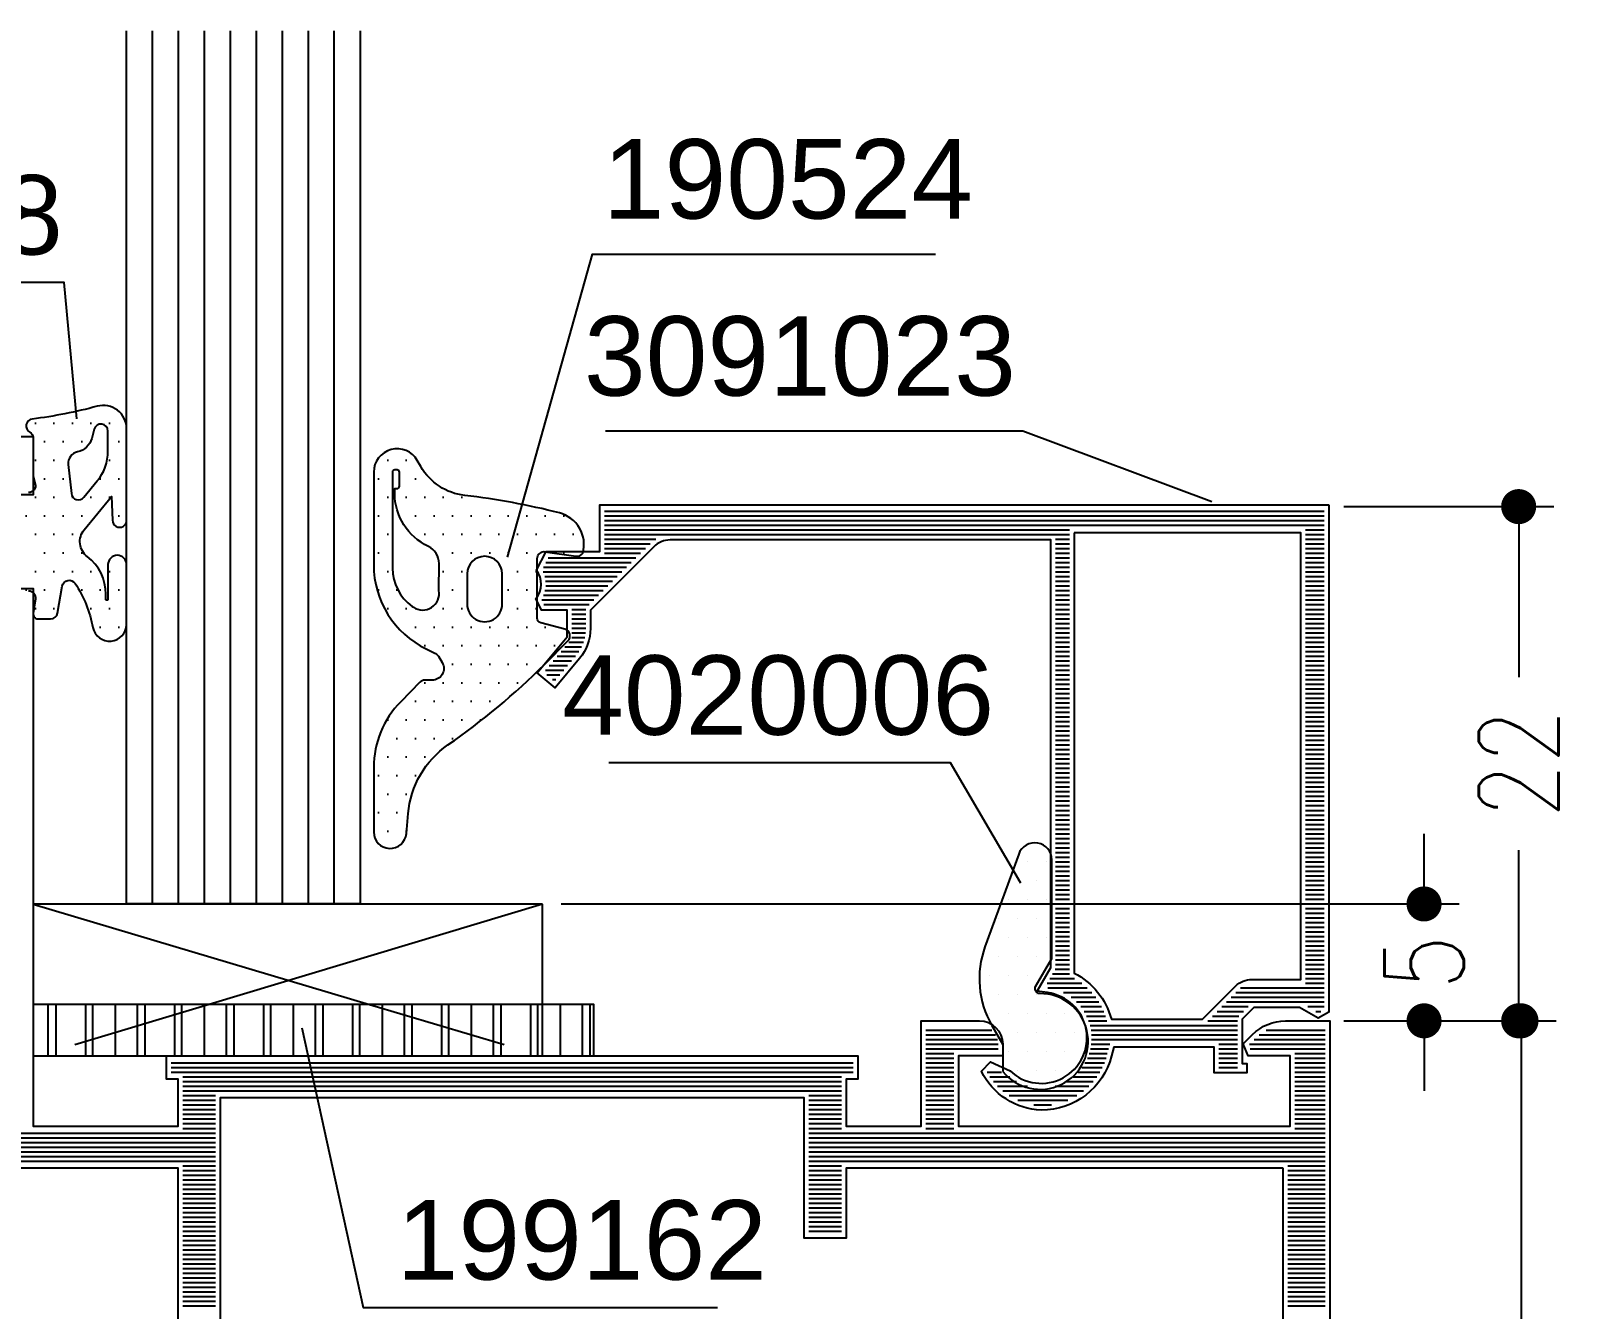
# Model space of a CAD drawing. Extents: x 16 to 197, y 31 to 244.
# Drawn here: x 45.35 to 78.35, y 95.74 to 123.09 of the extents above; entities that cross this region are included whole.
import ezdxf
from ezdxf.enums import TextEntityAlignment as Align

# ---------------------------------------------------------------- set-up
doc = ezdxf.new("R2010")
doc.units = 0
doc.header["$LTSCALE"] = 6
doc.linetypes.add('VERDECKT', pattern=[0.75, 0.5, -0.25])
doc.layers.get('0').update_dxf_attribs({"color": 4, "linetype": 'CONTINUOUS'})
doc.layers.get('DEFPOINTS').update_dxf_attribs({"linetype": 'CONTINUOUS'})
for name, color, linetype in [('CONST18', 3, 'CONTINUOUS'), ('CONST25', 3, 'CONTINUOUS'), ('DICHT_PAR', 3, 'CONTINUOUS'), ('DICHT_SCH', 3, 'CONTINUOUS'), ('HIDE_25', 3, 'VERDECKT'), ('KH_NOR', 7, 'CONTINUOUS'), ('KH_SCH', 3, 'CONTINUOUS'), ('KN_NOR', 7, 'CONTINUOUS'), ('KN_SCH', 3, 'CONTINUOUS'), ('LLMASSE', 7, 'CONTINUOUS'), ('PNR', 7, 'CONTINUOUS')]:
    doc.layers.add(name, color=color, linetype=linetype)
doc.styles.get("Standard").update_dxf_attribs({"font": 'simplex.shx', "width": 0.8})
doc.styles.add('SWISSL', font='swissl.ttf')
doc.dimstyles.new('DOK-1ZU1-PUNKT', dxfattribs={"dimscale": 0, "dimtxt": 3, "dimasz": 1.5, "dimexe": 1.5, "dimexo": 0.6, "dimgap": 1.5, "dimtad": 0, "dimdsep": 46, "dimtxsty": 'Standard', "dimblk": 'PUNKT', "dimblk1": 'PUNKT', "dimblk2": 'PUNKT', "dimcen": 0, "dimclrd": 2, "dimclre": 2, "dimclrt": 7, "dimadec": 0, "dimazin": 0, "dimtfac": 0.7, "dimtofl": 0, "dimtmove": 2, "dimatfit": 3, "dimldrblk": 'PUNKT', "dimfxl": 1, "dimtolj": 1, "dimarcsym": 0})
doc.dimstyles.new('DOK-1ZU1-STRICH1', dxfattribs={"dimscale": 0, "dimtxt": 3, "dimasz": 1.5, "dimexe": 1.5, "dimexo": 0.6, "dimgap": 1.5, "dimtad": 0, "dimdsep": 46, "dimtxsty": 'Standard', "dimblk": 'PUNKT', "dimblk1": 'PUNKT', "dimblk2": 'PUNKT', "dimcen": 0, "dimclrd": 2, "dimclre": 2, "dimclrt": 7, "dimadec": 0, "dimazin": 0, "dimtfac": 0.7, "dimtdec": 4, "dimtofl": 0, "dimtmove": 0, "dimatfit": 3, "dimldrblk": 'PUNKT', "dimfxl": 1, "dimtolj": 1, "dimtzin": 0, "dimarcsym": 0})
pattern_1 = [(0, (0, 0), (0.1984375, 0.396875), [0, -0.396875])]

# ---------------------------------------------------------------- blocks, each defined once
blk = doc.blocks.new('PUNKT')
at = {"color": 0, "linetype": 'CONTINUOUS'}
blk.add_line((-0.5, 0), (-1, 0), dxfattribs=at)
at = {"color": 0, "linetype": 'CONTINUOUS', "const_width": 0.5}
blk.add_lwpolyline([(-0.25, 0, 1), (0.25, 0, 1)], format="xyb", close=True, dxfattribs=at)
blk = doc.blocks.new('*D26')
at = {"layer": 'DEFPOINTS', "color": 0}
for p in [(56.39640876125124, 104.408324969646), (73.14638083306882, 101.9083255227888), (75.16155344419033, 101.9083255227888)]:
    blk.add_point(p, dxfattribs=at)
at = {"layer": 'LLMASSE', "color": 3, "lineweight": -2}
for p, q in [((75.16155344419033, 105.158324969646), (75.16155344419033, 105.908324969646)), ((56.69640876125123, 104.408324969646), (75.91155344419033, 104.408324969646)), ((73.44638083306882, 101.9083255227888), (75.91155344419033, 101.9083255227888)), ((75.16155344419033, 101.1583255227888), (75.16155344419033, 100.4083255227888))]:
    blk.add_line(p, q, dxfattribs=at)
at = {"layer": 'LLMASSE', "color": 3, "lineweight": -2, "xscale": 0.75, "yscale": 0.75, "zscale": 0.75}
for p, rotation in [((75.16155344419033, 104.408324969646), 270), ((75.16155344419033, 101.9083255227888), 90)]:
    blk.add_blockref('PUNKT', p, dxfattribs=dict(at, rotation=rotation))
at = {"layer": 'LLMASSE', "color": 3, "insert": (75.1615534441903, 103.1583252462174), "char_height": 1.7, "attachment_point": 5, "rotation": 90}
blk.add_mtext('\\A1;5', dxfattribs=at)
blk = doc.blocks.new('*D27')
at = {"layer": 'DEFPOINTS', "color": 0}
for p in [(73.14638083306882, 101.9083255227888), (73.1463528331099, 46.90832552277851), (77.23677609046857, 46.90832552277851)]:
    blk.add_point(p, dxfattribs=at)
at = {"layer": 'LLMASSE', "color": 3, "lineweight": -2}
for p, q in [((73.44638083306882, 101.9083255227888), (77.98677609046858, 101.9083255227888)), ((77.23677609046858, 101.1583255227888), (77.23677609046857, 76.64784933230744)), ((77.23677609046857, 47.65832552277851), (77.23677609046857, 72.16880171325984)), ((73.4463528331099, 46.90832552277851), (77.98677609046857, 46.90832552277851))]:
    blk.add_line(p, q, dxfattribs=at)
at = {"layer": 'LLMASSE', "color": 3, "lineweight": -2, "xscale": 0.75, "yscale": 0.75, "zscale": 0.75}
for p, rotation in [((77.23677609046858, 101.9083255227888), 90), ((77.23677609046857, 46.90832552277851), 270)]:
    blk.add_blockref('PUNKT', p, dxfattribs=dict(at, rotation=rotation))
at = {"layer": 'LLMASSE', "color": 3, "insert": (77.23677609046855, 74.40832552278366), "char_height": 1.7, "attachment_point": 5, "rotation": 90}
blk.add_mtext('\\A1;110', dxfattribs=at)
blk = doc.blocks.new('*X45')
at = {"color": 0}
for p, q in [((2.4375, 9.75), (2.4375, 9.75)), ((3.25, 9.75), (3.25, 9.75)), ((2.03125, 8.9375), (2.03125, 8.9375)), ((2.84375, 8.9375), (2.84375, 8.9375)), ((1.625, 8.125), (1.625, 8.125)), ((2.4375, 8.125), (2.4375, 8.125)), ((3.25, 8.125), (3.25, 8.125)), ((1.21875, 7.3125), (1.21875, 7.3125)), ((2.03125, 7.3125), (2.03125, 7.3125)), ((2.84375, 7.3125), (2.84375, 7.3125)), ((0.8125, 6.5), (0.8125, 6.5)), ((1.625, 6.5), (1.625, 6.5)), ((2.4375, 6.5), (2.4375, 6.5)), ((3.25, 6.5), (3.25, 6.5)), ((1.21875, 5.6875), (1.21875, 5.6875)), ((2.03125, 5.6875), (2.03125, 5.6875)), ((2.84375, 5.6875), (2.84375, 5.6875)), ((0.8125, 4.875), (0.8125, 4.875)), ((1.625, 4.875), (1.625, 4.875)), ((2.4375, 4.875), (2.4375, 4.875)), ((1.21875, 4.0625), (1.21875, 4.0625)), ((2.03125, 4.0625), (2.03125, 4.0625)), ((2.84375, 4.0625), (2.84375, 4.0625)), ((0.8125, 3.25), (0.8125, 3.25)), ((1.625, 3.25), (1.625, 3.25)), ((2.4375, 3.25), (2.4375, 3.25)), ((3.25, 3.25), (3.25, 3.25)), ((4.0625, 3.25), (4.0625, 3.25)), ((1.21875, 2.4375), (1.21875, 2.4375)), ((2.03125, 2.4375), (2.03125, 2.4375)), ((2.84375, 2.4375), (2.84375, 2.4375)), ((3.65625, 2.4375), (3.65625, 2.4375)), ((4.46875, 2.4375), (4.46875, 2.4375)), ((1.625, 1.625), (1.625, 1.625)), ((2.4375, 1.625), (2.4375, 1.625)), ((3.25, 1.625), (3.25, 1.625)), ((4.0625, 1.625), (4.0625, 1.625)), ((4.875, 1.625), (4.875, 1.625)), ((2.03125, 0.8125), (2.03125, 0.8125)), ((2.84375, 0.8125), (2.84375, 0.8125)), ((3.65625, 0.8125), (3.65625, 0.8125)), ((4.46875, 0.8125), (4.46875, 0.8125))]:
    blk.add_line(p, q, dxfattribs=at)
blk = doc.blocks.new('B-LL197112')
at = {"layer": 'DICHT_PAR'}
blk.add_lwpolyline([(1.4, 0.768, 1.597325), (2.982, 4.1, -0.580267), (2.807, 4.4), (3.5, 5.6), (3.5, 9.818999999999999, 0.8391), (2.081, 10.069), (0.638, 6.103, 0.221695), (0.9329999999999999, 2.735), (1.4, 1.925), (1.4, 0.768)], format="xyb", dxfattribs=at)
at = {"layer": 'DICHT_SCH'}
blk.add_blockref('*X45', (0, 0), dxfattribs=at)
blk = doc.blocks.new('STREIFEN')
at = {"layer": 'DICHT_SCH'}
h = blk.add_hatch(dxfattribs=at)
h.set_pattern_fill('LINE', color=256, scale=0.4, angle=90, style=0)
h.set_pattern_definition([(90, (-94.31533518184392, -226.5009291368289), (-1.27, 7.776250346772095e-17), [])])
h.paths.add_polyline_path([(0, 2.199999999999989), (0, 0), (24, 0), (24, 2.199999999999989)])
at = {"layer": 'DICHT_PAR'}
blk.add_lwpolyline([(0, 2.199999999999989), (0, 0), (24, 0), (24, 2.199999999999989)], close=True, dxfattribs=at)
blk = doc.blocks.new('LL199162')
blk.add_blockref('STREIFEN', (0, 0))
blk = doc.blocks.new('*X54')
at = {"color": 0}
for p, q in [((-109.6, 67.27954193091112), (-109.6, 69.79999979631262)), ((-109.4, 66.97279220613606), (-109.4, 69.79999969449459)), ((-109.2, 66.75857864376268), (-109.2, 69.79999959267656)), ((-109, 66.55857864376269), (-109, 69.79999949085853)), ((-108.8, 66.59221437134654), (-108.8, 69.7999993890405)), ((-108.6, 68.49999999993129), (-108.6, 69.79999928722246)), ((-108.4, 68.49999999994564), (-108.4, 69.79999918540443)), ((-108.2, 68.49999999996001), (-108.2, 69.7999990835864)), ((-108, 68.49999999997436), (-108, 69.79999898176837)), ((-107.8, 68.49999999998872), (-107.8, 69.79999887995034)), ((-107.6, 68.50000000000307), (-107.6, 69.79999877813229)), ((-107.4, 68.50000000001744), (-107.4, 69.79999867631426)), ((-107.2, 68.50000000003179), (-107.2, 69.79999857449623)), ((-107, 68.50000000004614), (-107, 69.7999984726782)), ((-106.8, 68.50000000006051), (-106.8, 69.79999837086017)), ((-106.6, 68.50000000007486), (-106.6, 69.79999826904213)), ((-106.4, 68.50000000008922), (-106.4, 69.7999981672241)), ((-106.2, 68.50000000010358), (-106.2, 69.79999806540607)), ((-106, 68.50000000011794), (-106, 69.79999796358804)), ((-105.8, 68.50000000013229), (-105.8, 69.79999786177001)), ((-105.6, 68.50000000014664), (-105.6, 69.79999775995198)), ((-105.4, 68.50000000016101), (-105.4, 69.79999765813395)), ((-105.2, 47.69995672727232), (-105.2, 69.79999755631592)), ((-105, 47.69995672727232), (-105, 69.79999745449787)), ((-104.8, 47.69995672727232), (-104.8, 69.79999735267984)), ((-104.6, 47.69995672727232), (-104.6, 69.79999725086181)), ((-104.4, 47.69995672727232), (-104.4, 69.79999714904378)), ((-104.2, 47.69995672727232), (-104.2, 69.79999704722574)), ((-104, 47.69995672727232), (-104, 69.79999694540771)), ((-103.8, 68.19999999999999), (-103.8, 69.79999684358968)), ((-103.6, 68.19999999999999), (-103.6, 69.79999674177165)), ((-103.4, 68.19999999999999), (-103.4, 69.79999663995362)), ((-103.2, 68.19999999999999), (-103.2, 69.79999653813559)), ((-103, 68.19999999999999), (-103, 69.79999643631756)), ((-102.8, 68.19999999999999), (-102.8, 69.79999633449953)), ((-102.6, 68.19999999999999), (-102.6, 69.7999962326815)), ((-102.4, 68.19999999999999), (-102.4, 69.79999613086346)), ((-102.2, 68.19999999999999), (-102.2, 69.79999602904542)), ((-102, 68.19999999999999), (-102, 69.79999592722739)), ((-101.8, 68.19999999999999), (-101.8, 69.79999582540935)), ((-101.6, 68.19999999999999), (-101.6, 69.79999572359132)), ((-101.4, 68.19999999999999), (-101.4, 69.79999562177329)), ((-101.2, 68.19999999999999), (-101.2, 69.79999551995526)), ((-101, 68.19999999999999), (-101, 69.79999541813723)), ((-100.8, 68.19999999999999), (-100.8, 69.7999953163192)), ((-100.6, 68.19999999999999), (-100.6, 69.79999521450117)), ((-100.4, 68.19999999999999), (-100.4, 69.79999511268313)), ((-100.2, 68.19999999999999), (-100.2, 69.7999950108651)), ((-100, 68.19999999999999), (-100, 69.79999490904707)), ((-99.80000000000001, 68.19999999999999), (-99.80000000000001, 69.79999480722904)), ((-99.60000000000001, 68.19999999999999), (-99.60000000000001, 69.79999470541101)), ((-99.4, 68.19999999999999), (-99.4, 69.79999460359296)), ((-99.2, 68.19999999999999), (-99.2, 69.79999450177493)), ((-99, 68.19999999999999), (-99, 69.7999943999569)), ((-98.80000000000001, 68.19999999999999), (-98.80000000000001, 69.79999429813887)), ((-98.60000000000001, 68.19999999999999), (-98.60000000000001, 69.79999419632084)), ((-98.4, 68.19999999999999), (-98.4, 69.79999409450281)), ((-98.2, 68.19999999999999), (-98.2, 69.79999399268478)), ((-98, 68.19999999999999), (-98, 69.79999389086674)), ((-97.80000000000001, 68.19999999999999), (-97.80000000000001, 69.79999378904871)), ((-109.6, 52.69999999998564), (-109.6, 55.52915026221236)), ((-109.4, 52.69999999999385), (-109.4, 55.69282032302713)), ((-109.2, 52.70000000000205), (-109.2, 55.77459666924111)), ((-109, 52.70000000001026), (-109, 55.79999999999963)), ((-108.8, 52.70000000001846), (-108.8, 55.8000000000082)), ((-108.6, 52.70000000002666), (-108.6, 53.89999999993709)), ((-108.4, 52.70000000003487), (-108.4, 53.89999999993983)), ((-108.2, 52.70000000004307), (-108.2, 53.89999999994257)), ((-108, 52.70000000005128), (-108, 53.89999999994529)), ((-107.8, 52.70000000005948), (-107.8, 53.89999999994803)), ((-107.6, 52.70000000006768), (-107.6, 53.89999999995077)), ((-107.4, 52.70000000007589), (-107.4, 53.89999999995349)), ((-107.2, 52.70000000008409), (-107.2, 53.89999999995623)), ((-107, 52.7000000000923), (-107, 53.89999999995896)), ((-106.8, 52.70000000010049), (-106.8, 53.89999999996169)), ((-106.6, 52.7000000001087), (-106.6, 53.89999999996443)), ((-106.4, 52.70000000011691), (-106.4, 53.89999999996716)), ((-106.2, 52.70000000012511), (-106.2, 53.8999999999699)), ((-106, 52.70000000013331), (-106, 53.89999999997263)), ((-105.8, 52.70000000014151), (-105.8, 53.89999999997536)), ((-105.6, 52.70000000014972), (-105.6, 53.8999999999781)), ((-105.4, 52.70000000015792), (-105.4, 53.89999999998083)), ((-108.2, 20.40000000000005), (-108.2, 49.60000000000001)), ((-108, 20.40000000000004), (-108, 49.60000000000001)), ((-107.8, 20.40000000000004), (-107.8, 49.6)), ((-107.6, 20.8999993636328), (-107.6, 49.10000000000254)), ((-107.4, 20.90000063637539), (-107.4, 49.09999999999742)), ((-107.2, 20.90000190911798), (-107.2, 49.09999999999228)), ((-107, 20.90000318186057), (-107, 49.09999999998716)), ((-106.8, 47.69995672727232), (-106.8, 49.09999999998203)), ((-106.6, 47.69995672727232), (-106.6, 49.0999999999769)), ((-106.4, 47.69995672727232), (-106.4, 49.09999999997178)), ((-106.2, 47.69995672727232), (-106.2, 49.09999999996665)), ((-106, 47.69995672727232), (-106, 49.09999999996153)), ((-105.8, 47.69995672727232), (-105.8, 49.0999999999564)), ((-105.6, 47.69995672727232), (-105.6, 49.09999999995127)), ((-105.4, 47.69995672727232), (-105.4, 49.09999999994614)), ((-103.8, 47.69995672727232), (-103.8, 49.10001272727235)), ((-103.6, 47.69995672727232), (-103.6, 49.10001272727236)), ((-103.4, 47.69995672727232), (-103.4, 49.10001272727238)), ((-103.2, 47.69995672727232), (-103.2, 49.10001272727239)), ((-103, 47.69995672727232), (-103, 49.10001272727241)), ((-102.8, 47.69995672727232), (-102.8, 49.10001272727242)), ((-102.6, 47.69995672727232), (-102.6, 49.10001272727244)), ((-102.4, 47.69995672727232), (-102.4, 49.10001272727246)), ((-102.2, 47.69995672727232), (-102.2, 49.10001272727247)), ((-102, 47.69995672727232), (-102, 49.10001272727249)), ((-101.8, 47.69995672727232), (-101.8, 49.1000127272725)), ((-101.6, 47.69995672727232), (-101.6, 49.10001272727251)), ((-101.4, 47.69995672727232), (-101.4, 49.10001272727253)), ((-101.2, 47.69995672727232), (-101.2, 49.10001272727255)), ((-101, 47.69995672727232), (-101, 49.10001272727256)), ((-106.8, 20.90000445460316), (-106.8, 22.30000000000003)), ((-106.6, 20.90000572734574), (-106.6, 22.30000000000003)), ((-106.4, 20.90000700008833), (-106.4, 22.30000000000003)), ((-106.2, 20.90000827283092), (-106.2, 22.30000000000003)), ((-106, 20.90000954557351), (-106, 22.30000000000003)), ((-105.8, 20.9000108183161), (-105.8, 22.30000000000003)), ((-105.6, 20.90001209105869), (-105.6, 22.30000000000003)), ((-105.4, 20.90001336380128), (-105.4, 22.30000000000003)), ((-105.2, 12.90001272727268), (-105.2, 22.30000000000003)), ((-105, 12.90001272727268), (-105, 22.30000000000002)), ((-104.8, 12.90001272727268), (-104.8, 22.30000000000002)), ((-104.6, 12.90628733390968), (-104.6, 22.30000000000002)), ((-104.4, 12.95839287844282), (-104.4, 22.30000000000002)), ((-104.2, 13.07551292724101), (-104.2, 22.30000000000002)), ((-104, 13.31271439237811), (-104, 22.30000000000002)), ((-103.8, 20.90000000000005), (-103.8, 22.30000000000002)), ((-103.6, 20.90000000000005), (-103.6, 22.30000000000002)), ((-103.4, 20.90000000000005), (-103.4, 22.30000000000002)), ((-103.2, 20.90000000000005), (-103.2, 22.30000000000002)), ((-103, 20.90000000000005), (-103, 22.30000000000001)), ((-102.8, 20.90000000000005), (-102.8, 22.30000000000001)), ((-102.6, 20.90000000000005), (-102.6, 22.30000000000001)), ((-102.4, 20.90000000000005), (-102.4, 22.30000000000001)), ((-102.2, 20.90000000000005), (-102.2, 22.30000000000001)), ((-102, 20.90000000000005), (-102, 22.30000000000001)), ((-101.8, 20.90000000000005), (-101.8, 22.30000000000001)), ((-101.6, 20.90000000000005), (-101.6, 22.30000000000001)), ((-101.4, 20.90000000000005), (-101.4, 22.30000000000001)), ((-101.2, 20.90000000000005), (-101.2, 22.30000000000001)), ((-101, 20.90000000000005), (-101, 22.30000000000001)), ((-100.8, 20.90000000000005), (-100.8, 22.30000000000001)), ((-100.6, 20.90000000000005), (-100.6, 22.30000000000001)), ((-100.4, 20.90000000000005), (-100.4, 22.30000000000001)), ((-100.2, 20.90000000000005), (-100.2, 22.30000000000001)), ((-100, 20.90000000000005), (-100, 22.3)), ((-99.80000000000001, 20.90000000000005), (-99.80000000000001, 22.3)), ((-99.60000000000001, 20.90000000000005), (-99.60000000000001, 22.3)), ((-99.4, 20.90000000000005), (-99.4, 22.3)), ((-99.2, 20.90000000000005), (-99.2, 22.3)), ((-99, 20.90000000000005), (-99, 22.3)), ((-98.80000000000001, 20.90000000000005), (-98.80000000000001, 22.3)), ((-98.60000000000001, 20.90000000000005), (-98.60000000000001, 22.3)), ((-98.4, 20.90000000000005), (-98.4, 22.3)), ((-98.2, 20.90000000000005), (-98.2, 22.3)), ((-98, 20.90000000000005), (-98, 22.3)), ((-97.80000000000001, 20.90000000000005), (-97.80000000000001, 22.3))]:
    blk.add_line(p, q, dxfattribs=at)
blk = doc.blocks.new('B-LL132351')
at = {"layer": 'KH_NOR'}
blk.add_lwpolyline([(1.272722114720182e-05, 134.9999999999487), (14.50000000645879, 135.0000000065613), (14.49999998095466, 132.5000000191479), (13.49999999993851, 132.4999999998975)], dxfattribs=at)
blk.add_lwpolyline([(13.49999999997952, 128.4999999999795), (14.50000000645879, 128.5000000065613), (14.50001272722112, 105.499999999641), (20.70001272742594, 105.5000000001538), (20.70000000000006, 107.5), (20.20000000000006, 107.5), (20.20000000000009, 108.5), (49.80000000000005, 108.5), (49.80000000000003, 107.5), (49.29999999999997, 107.5), (49.2999999999487, 105.499999999641), (52.50000000015383, 105.5000000001538), (52.49999999996926, 109.9999999999692), (55.00000000000001, 110, -0.414213562373095), (56.00000000000001, 109), (56.00000000002053, 108.5000000000205), (54.09999999993848, 108.4999999999384), (54.09999999997946, 105.4999999998564), (68.30000000015384, 105.5000000001538), (68.29999999993846, 108.5000000000616), (66.50000000000001, 108.5), (66.28786796564403, 109.0121320343559), (66.68994949366113, 109.4142135623731, -0.198912367379658), (68.10416305603424, 110), (69.99999999994874, 110.0000000000512), (69.99994400003091, 3.075228960369714e-11)], format="xyb", dxfattribs=at)
blk.add_lwpolyline([(2.000012727273088, 28.30000000000007), (20.70000000000006, 28.30000000000007), (20.70000000000006, 103.7), (13.70001272727269, 103.7, -0.4142135626133887), (12.70001272727269, 104.7), (12.70001272727272, 125.7), (9.20001272711842, 125.6999999997437), (9.200012727272266, 133.0000000000001), (2.00001272727242, 133), (2.000012727273088, 28.30000000000007)], format="xyb", close=True, dxfattribs=at)
blk.add_lwpolyline([(67.99999999999996, 103.6999999999999), (49.30001272727237, 103.7), (49.3000127272726, 100.7), (47.49995672727233, 100.7), (47.49995672727233, 106.7), (22.50000000000001, 106.7), (22.49999999999973, 25.29999999999983), (47.50000000000001, 25.29999999999994), (47.50000000000001, 31.29999999999994), (49.30005599999983, 31.3), (49.30005599999983, 28.30000000000005), (68.00000000000001, 28.30000000000005), (67.99999999999996, 103.6999999999999)], close=True, dxfattribs=at)
at = {"layer": 'KH_SCH', "rotation": 270}
blk.add_blockref('*X54', (0, 0), dxfattribs=at)
blk = doc.blocks.new('*U61')
at = {"layer": 'CONST25'}
for p, q in [((-2.842170943040401e-14, 9.999999999999773), (37.35660389312687, 9.999999999999766)), ((-2.842170943040401e-14, 8.888888888888687), (37.35660389312687, 8.88888888888868)), ((-2.842170943040401e-14, 7.777777777777601), (37.35660389312687, 7.777777777777594)), ((-2.842170943040401e-14, 6.666666666666515), (37.35660389312687, 6.666666666666508)), ((-2.842170943040401e-14, 5.555555555555429), (37.35660389312687, 5.555555555555422)), ((-2.842170943040401e-14, 4.444444444444343), (37.35660389312687, 4.444444444444336)), ((-2.842170943040401e-14, 3.333333333333258), (37.35660389312687, 3.33333333333325)), ((0, 2.222222222222172), (37.35660389312687, 2.222222222222165)), ((0, 1.111111111111086), (37.35660389312687, 1.111111111111079))]:
    blk.add_line(p, q, dxfattribs=at)
blk.add_lwpolyline([(37.35660389312687, 7.105427357601002e-15), (0, 0), (5.684341886080801e-14, 10), (37.35660389312687, 10.00000000000001)], dxfattribs=at)
blk = doc.blocks.new('*D82')
at = {"layer": 'DEFPOINTS', "color": 0}
for p in [(73.14638083304312, 112.9083255228404), (77.18638889873243, 112.9083255228404), (73.44638083306883, 101.9083255227888)]:
    blk.add_point(p, dxfattribs=at)
at = {"layer": 'LLMASSE', "color": 3, "lineweight": -2}
for p, q in [((73.44638083304312, 112.9083255228404), (77.93638889873243, 112.9083255228404)), ((77.18638889873243, 112.1583255228404), (77.18638889873243, 109.259277903767)), ((77.18638889873243, 102.6583255227888), (77.18638889873243, 105.5573731418622)), ((73.74638083306883, 101.9083255227888), (77.93638889873243, 101.9083255227888))]:
    blk.add_line(p, q, dxfattribs=at)
at = {"layer": 'LLMASSE', "color": 3, "lineweight": -2, "xscale": 0.75, "yscale": 0.75, "zscale": 0.75}
for p, rotation in [((77.18638889873243, 112.9083255228404), 90), ((77.18638889873243, 101.9083255227888), 270)]:
    blk.add_blockref('PUNKT', p, dxfattribs=dict(at, rotation=rotation))
at = {"layer": 'LLMASSE', "color": 3, "insert": (77.1863888987324, 107.4083255228146), "char_height": 1.7, "attachment_point": 5, "rotation": 90}
blk.add_mtext('\\A1;22', dxfattribs=at)
blk = doc.blocks.new('B-LL3091023')
at = {"layer": 'KN_SCH'}
h = blk.add_hatch(dxfattribs=at)
h.set_pattern_fill('_U', color=256, scale=0.2, style=0, pattern_type=0)
h.set_pattern_definition([(0, (-12.61524086824097, 13.02250327400434), (0, 0.2), [])])
edge = h.paths.add_edge_path()
edge.add_line((-0.2000000000508084, 21.80000000010276), (-0.2000000000002728, 0.4154700538897877))
edge.add_line((-0.2000000000002728, 0.4154700538897864), (-0.4500000000000046, 0.2711324865925331))
edge.add_line((-0.4500000000000046, 0.2711324865925331), (-1.192820323027558, 0.7000000000520148))
edge.add_line((-1.192820323027558, 0.7000000000520148), (-3.282842712474642, 0.7000000000520223))
edge.add_line((-3.282842712474642, 0.7000000000520223), (-3.900000000000007, 0.08284271252664044))
edge.add_line((-3.900000000000007, 0.08284271252664047), (-3.900000000000013, -2.099999999947969))
edge.add_line((-3.900000000000013, -2.099999999947969), (-3.700000000000003, -2.099999999947976))
edge.add_line((-3.700000000000001, -2.099999999952376), (-4.699999999974835, -2.099999999974347))
edge.add_line((-4.699999999974835, -2.099999999974347), (-4.700000000005605, -0.9999999999419789))
edge.add_line((-4.700000000005605, -0.9999999999419791), (-9.356532657103545, -1.000000000081714))
edge.add_line((-9.356532657103545, -1.000000000081714), (-9.492087073757995, -1.524999999012127))
edge.add_arc((-12.30000000000001, -0.7999999999479821), 2.900000000000001, 270.07901743651803, 345.52248783316634, ccw=False)
edge.add_arc((-12.18013563536853, -0.9023955340299898), 2.800000000000001, 209.2081415121933, 267.62840437548994, ccw=False)
edge.add_line((-14.62412332264705, -2.26874987475974), (-14.42924214632983, -2.069287902908246))
edge.add_line((-14.42924214632983, -2.069287902908246), (-13.75317870728195, -2.38454146193488))
edge.add_arc((-12.29999999921613, -0.8000000003222183), 2.150000000266381, 227.4761480923444, 442.3377443620211)
edge.add_line((-12.01333333336139, 1.330803187171447), (-12.16120394194022, 1.35069689423467))
edge.add_line((-12.16120394194022, 1.35069689423467), (-11.69999999999955, 2.149525554427094))
edge.add_line((-11.69999999999955, 2.149525554427095), (-11.70000000015551, 20.70000000020778))
edge.add_line((-11.70000000015551, 20.70000000020778), (-28.18578597814051, 20.70000000005208))
edge.add_arc((-28.18578597812918, 19.50000000005209), 1.199999999999996, 90.00000000054077, 134.9999999999997)
edge.add_line((-29.03431411555303, 20.34852813747595), (-31.79999954050232, 17.58284271252666))
edge.add_line((-31.79999954050232, 17.58284271252666), (-31.79999954050233, 16.71441194632815))
edge.add_arc((-33.59999895980678, 16.71441206424528), 1.799999419304456, 319.99994731550623, 359.9999962465799, ccw=False)
edge.add_line((-32.22112047092991, 15.5573934721695), (-33.14162906306896, 14.46037332601911))
edge.add_line((-33.14162906306897, 14.46037332601911), (-33.60125601057764, 14.84604548197373))
edge.add_line((-33.60125601057764, 14.84604548197373), (-32.39999954050234, 16.27764694336551))
edge.add_line((-32.39999954050234, 16.27764694336551), (-32.39999954050232, 17.70000000005204))
edge.add_line((-32.39999954050232, 17.70000000005204), (-33.57394863064956, 17.70000000005204))
edge.add_line((-33.57394863064956, 17.70000000005204), (-33.70205340977959, 17.96789280106483))
edge.add_arc((-34.71191328392486, 18.61610855635405), 1.200000262839086, 327.3041288734923, 390.0744969530656)
edge.add_line((-33.67346358042067, 19.2174594057805), (-33.37731379195502, 19.80000000005204))
edge.add_line((-33.37731379195502, 19.80000000005204), (-30.99999996572186, 19.80000000005204))
edge.add_line((-30.99999996572186, 19.80000000005204), (-31.00000030850324, 21.8000000000218))
edge.add_line((-31.00000030850324, 21.8000000000218), (-0.2000000000508066, 21.80000000010276))
edge = h.paths.add_edge_path(flags=16)
edge.add_line((-11.10000000015546, 20.99999999989506), (-11.09999999999899, 1.840075756540305))
edge.add_arc((-12.30000000000003, -0.7999999999480378), 2.900000000000001, 11.940543960609887, 65.55666457227989, ccw=False)
edge.add_line((-9.462747808177824, -0.19999999994798), (-5.314213562373069, -0.1999999999479796))
edge.add_line((-5.314213562373068, -0.1999999999479796), (-3.848528137423896, 1.265685425001232))
edge.add_arc((-3.282842712474652, 0.7000000000519995), 0.8000000000000005, 90.00000000000011, 135.0000000000005, ccw=False)
edge.add_line((-3.282842712474654, 1.500000000052001), (-1.000000000000002, 1.500000000052017))
edge.add_line((-1.000000000000002, 1.500000000052017), (-1.000000000000002, 21.00000000005524))
edge.add_line((-1.000000000000002, 21.00000000005524), (-11.10000000015546, 20.99999999989506))
at = {"layer": 'KN_NOR'}
for points in [[(-5.128164559664583e-11, 22.00000000010329), (0, 0.3000000000520193), (-0.4500000000000046, 0.04019237891668204), (-1.246410161513781, 0.5000000000520151), (-3.200000000000022, 0.5000000000520222), (-3.700000000000008, 5.202219210964643e-11), (-3.700000000000012, -1.899999999947976), (-3.500000000000002, -1.899999999947984), (-3.500000000000005, -2.299999999947982), (-4.89999999996924, -2.299999999978742), (-4.900000000000011, -1.199999999947981), (-9.201613323200721, -1.200000000077065), (-9.29843790668926, -1.574999999947981, -0.3419987131196461), (-12.30000000000001, -3.899999999947983, -0.2744091014474832), (-14.86887381829263, -2.233067162827286), (-14.4732145214778, -1.828107663836985), (-13.64001877441201, -2.216633221435945, 1.373175899949952), (-12.04000000000001, 1.132588937203426), (-12.48361182590432, 1.192270058415677), (-11.9, 2.203115392906721), (-11.90000000015383, 20.50000000020589), (-28.18578597812918, 20.50000000005208, 0.1989123673796576), (-28.89289275931572, 20.20710678123863), (-31.59999954050232, 17.50000000005204), (-31.59999954050232, 16.71441000005203, -0.1763269499999998), (-32.06791154050232, 15.42883600005203), (-33.11697754050232, 14.17860700005204), (-33.88302254050232, 14.82139400005204), (-32.59999954050232, 16.35044100005203), (-32.59999954050232, 17.50000000005204), (-33.70000054050233, 17.50000000005204), (-33.93351854050232, 17.98833300005202, 0.3394094402287316), (-33.90397054050233, 19.20537000005203), (-33.49999954050233, 20.00000000005204), (-31.2, 20.00000000005204), (-31.20000034278138, 22.00000000002127), (-5.128164559664583e-11, 22.00000000010329)], [(-10.90000000015383, 20.79999999989824), (-10.90000000000001, 1.965863337239819, -0.2134575926161298), (-9.30500417362566, 5.201997166359718e-11), (-5.39705627484769, 5.202041575280703e-11), (-3.989949493661205, 1.40710678123854, -0.1989123673796592), (-3.282842712474656, 1.700000000052001), (-1.200000000000001, 1.700000000052016), (-1.200000000000003, 20.80000000005207), (-10.90000000015383, 20.79999999989824)]]:
    blk.add_lwpolyline(points, format="xyb", close=True, dxfattribs=at)

msp = doc.modelspace()

# ---------------------------------------------------------------- hatches: boundary and pattern name
h = msp.add_hatch()
h.set_pattern_fill('DOTS', color=3, scale=0.25, style=0)
h.set_pattern_definition(pattern_1)
edge = h.paths.add_edge_path()
edge.add_arc((46.89640875533517, 114.5736221516827), 0.4999999999999929, 0, 105.2232402070235)
edge.add_arc((44.13931261022178, 124.7051778489387), 9.999999999999996, 277.1144556561808, 285.22324020702206, ccw=False)
edge.add_arc((45.39640875533515, 114.6333255226811), 0.1499999999999936, 97.11445565618135, 240.000000000002)
edge.add_arc((45.24640875533515, 114.3735179015457), 0.1500000000000074, 0, 59.99999999999733, ccw=False)
edge.add_line((45.39640875533515, 114.3735179015457), (45.39640875533515, 113.5646759376976))
edge.add_line((45.39640875533515, 113.5646759376976), (45.44129762927851, 113.3971483794465))
edge.add_arc((45.29640875533514, 113.3583255226811), 0.1500000000000089, -89.99999999999733, 15.000000000004775, ccw=False)
edge.add_line((45.29640875533515, 113.2083255226811), (44.761507803532, 113.2083255226811))
edge.add_arc((44.76150780347047, 113.3583255226009), 0.149999999919828, 194.9999999765, 270.0000000235011, ccw=False)
edge.add_line((44.61661892958863, 113.3195026659157), (44.57248642181527, 113.4842074271913))
edge.add_arc((44.47589383918636, 113.4583255226811), 0.1000000000000024, 15.00000000000253, 140.0000000000024)
edge.add_line((44.39928939487447, 113.5226042836497), (44.06338653377566, 113.1222908421725))
edge.add_arc((44.44640875533516, 112.8008970373293), 0.5000000000000074, 140.000000000001, 180)
edge.add_line((43.94640875533516, 112.8008970373293), (43.94640875533516, 111.5157540080329))
edge.add_arc((44.44640875533516, 111.5157540080329), 0.5000000000000071, 180, 219.999999999999)
edge.add_line((44.06338653377566, 111.1943602031896), (44.39928939487447, 110.7940467617124))
edge.add_arc((44.47589383920638, 110.8583255225908), 0.09999999995728778, 219.9999999529941, 345.0000000470021)
edge.add_line((44.57248642181527, 110.8324436181708), (44.61661892958864, 110.9971483794465))
edge.add_arc((44.76150780353199, 110.9583255226811), 0.1499999999999915, 89.99999999999733, 164.999999999999, ccw=False)
edge.add_line((44.761507803532, 111.1083255226811), (45.29640875533516, 111.1083255226811))
edge.add_arc((45.29640875533516, 110.9583255226811), 0.1500000000000057, -8.583936804511723, 90, ccw=False)
edge.add_line((45.44472849512521, 110.9359368025611), (45.39752892880845, 110.6232513360944))
edge.add_arc((45.49640875525311, 110.6083255226105), 0.09999999992940975, 171.4160631484799, 270.0000000470091)
edge.add_line((45.49640875533515, 110.5083255226811), (45.77054381065857, 110.5083255226811))
edge.add_arc((45.77054381065857, 110.6583255226811), 0.1499999999999915, 270, 350.0000000000011)
edge.add_line((45.91826497361039, 110.632278296031), (46.0200222961444, 111.2093727493311))
edge.add_arc((46.16774345909624, 111.1833255226811), 0.1500000000000004, 33.712615713780394, 170.0000000000015, ccw=False)
edge.add_arc((44.2129384162367, 109.8790106663634), 2.500000000000015, 10.192306335934518, 33.71261571377812, ccw=False)
edge.add_arc((47.03111212149828, 110.3971300003442), 0.3655571821432495, 191.9574234478975, 357.836634520701)
edge.add_line((47.39640875533516, 110.3833306263016), (47.39639003726914, 111.6669924857472))
edge.add_arc((47.1963900372904, 111.6669895693925), 0.1999999999999991, 0.0008354740557192566, 180.0008354740557)
edge.add_line((46.99639003731166, 111.6669866530379), (46.99639922314221, 110.9283850478179))
edge.add_arc((46.97339619543467, 110.9283849047572), 0.02300302770798346, -180.00035633469793, 0.000356334697926286, ccw=False)
edge.add_line((46.95039316772713, 110.9283850478179), (46.95039316772713, 111.034566100472))
edge.add_arc((45.95042736905099, 111.0428366190784), 1.000000000000011, 359.5261287871176, 412.8234961604564)
edge.add_arc((46.79640875533515, 112.1583255226811), 0.3999999999999833, 140.4219632427636, 232.82349616045622, ccw=False)
edge.add_line((46.48810574314664, 112.4131769552364), (47.07516373544593, 113.1233622798409))
edge.add_line((47.07516373544593, 113.1233622798409), (47.09640875533516, 112.6158260096657))
edge.add_arc((47.24640875533516, 112.6158260095427), 0.1499999999999986, 179.9999999529977, 360.0000000470023)
edge.add_line((47.39640875533516, 112.6158260096657), (47.39640875533516, 114.5736221516827))
edge = h.paths.add_edge_path(flags=16)
edge.add_line((46.99640875533516, 114.094189038544), (46.99640875533516, 114.5236221516827))
edge.add_arc((46.84640875533515, 114.5236221516827), 0.1500000000000057, 0, 164.9999999999945)
edge.add_line((46.7015198813918, 114.5624450084481), (46.64938895742332, 114.3678897515522))
edge.add_arc((46.26301862690769, 114.4714173695932), 0.400000000000006, 281.8421193132018, 344.99999999999943, ccw=False)
edge.add_arc((46.39640875533516, 113.8352514528403), 0.2500000000000136, 101.8421193132008, 186.0290041602285)
edge.add_line((46.14779154189897, 113.8089934791327), (46.2134480656286, 113.1873407135626))
edge.add_arc((46.36261839365178, 113.2030954976593), 0.149999999948259, 186.0290041132237, 320.4219632897699)
edge.add_line((46.478232023261, 113.1075262105789), (46.76716628580645, 113.4570604571557))
edge.add_arc((45.99640875533518, 114.094189038544), 0.999999999999973, 320.4219632427644, 360)
edge = h.paths.add_edge_path(flags=16)
edge.add_arc((44.99640875533515, 111.8583255226811), 0.25, -90, 0, ccw=False)
edge.add_line((44.99640875533515, 111.6083255226811), (44.49640875533515, 111.6083255226811))
edge.add_arc((44.49640875521209, 111.758325522558), 0.1499999998769397, 179.9999999529923, 270.000000047005, ccw=False)
edge.add_line((44.34640875533515, 111.7583255226811), (44.34640875533515, 112.5583255226811))
edge.add_arc((44.49640875533515, 112.5583255226811), 0.1499999999999915, 89.99999999999733, 180, ccw=False)
edge.add_line((44.49640875533515, 112.7083255226811), (44.99640875533515, 112.7083255226811))
edge.add_arc((44.99640875533515, 112.4583255226811), 0.25, 0, 90, ccw=False)
edge.add_line((45.24640875533515, 112.4583255226811), (45.24640875533515, 111.8583255226811))
h = msp.add_hatch()
h.set_pattern_fill('DOTS', color=3, scale=0.25, style=0)
h.set_pattern_definition(pattern_1)
edge = h.paths.add_edge_path()
edge.add_arc((54.77468209041744, 114.3897545688566), 1.249881608597957, 209.9886112795728, 263.45096223527463, ccw=False)
edge.add_line((53.69212866713094, 113.7650289320831), (53.61662866713094, 113.8955289320831))
edge.add_arc((53.18362231415749, 113.64553064138), 0.4999936470294603, 30.0001941394539, 180.0001958734898)
edge.add_line((52.68362866713095, 113.6455289320831), (52.68362866713095, 111.6610289320831))
edge.add_arc((54.68368160675723, 111.6612682798829), 2.000052953947749, 180.0068566278555, 244.0067749354296)
edge.add_line((53.80712866713094, 109.8635289320831), (54.00812866713095, 109.7655289320831))
edge.add_arc((53.94282080081248, 109.6311116473036), 0.1494427109315401, 30.086777426791514, 64.08677712434809, ccw=False)
edge.add_line((54.07212866713094, 109.7060289320831), (54.15012866713094, 109.5705289320831))
edge.add_arc((53.9336253908143, 109.4455271569432), 0.2499982248816072, -89.99924911820341, 30.000704658508823, ccw=False)
edge.add_line((53.93362866713095, 109.1955289320831), (53.77912866713094, 109.1955289320831))
edge.add_arc((53.77919951689067, 109.0456683590626), 0.1498605897683371, 90.02708779119013, 135.3271954412992)
edge.add_line((53.67262866713094, 109.1510289320831), (53.26212866713094, 108.7360289320831))
edge.add_arc((54.68393360793824, 107.3290141607561), 2.000304940861836, 135.2995618859507, 179.9995768971644)
edge.add_line((52.68362866713095, 107.3290289320831), (52.68362866713095, 105.9455289320831))
edge.add_arc((53.03354449240042, 105.9455274222708), 0.3499158252727271, 179.9997527809067, 354.9997836046461)
edge.add_line((53.38212866713094, 105.9150289320831), (53.41962866713094, 106.3410289320831))
edge.add_arc((55.41244701851019, 106.1667504709251), 2.000424445865792, 124.718036741827, 175.0020130776354, ccw=False)
edge.add_arc((45.73135631115404, 120.1410525204385), 14.99971188625745, 304.7127477539025, 314.9966204203073)
edge.add_line((56.33712866713094, 109.5340289320831), (56.83962866713094, 110.0370289320831))
edge.add_arc((56.73381547855143, 110.1429376800478), 0.1497100323051981, 314.974139906405, 434.9740936831184)
edge.add_line((56.77262866713095, 110.2875289320831), (56.25762866713094, 110.4255289320831))
edge.add_arc((56.28350935181267, 110.5219983172276), 0.09988068937366497, 179.9824380263412, 254.9823848290977, ccw=False)
edge.add_line((56.18362866713095, 110.5220289320831), (56.18362866713095, 111.7955289320831))
edge.add_arc((56.3337306348098, 111.7955328819769), 0.1501019677308204, 81.61131212566329, 180.0015077233876, ccw=False)
edge.add_line((56.35562866713094, 111.9440289320831), (57.01162866713094, 111.8470289320831))
edge.add_arc((57.03329869105769, 111.9955172499919), 0.1500612224805808, 261.6970073034964, 327.3366558788384)
edge.add_arc((56.48349861829546, 112.0955827335785), 0.6999516568836952, 345.0090689760946, 435.5950010450155)
edge.add_arc((52.92422266207458, 98.24598924385421), 14.99959098747881, 75.58753979790691, 83.46192188605458)
edge = h.paths.add_edge_path(flags=16)
edge.add_arc((55.05862866713095, 111.4705289320831), 0.375, 0, 180)
edge.add_line((54.68362866713095, 111.4705289320831), (54.68362866713095, 110.8205289320831))
edge.add_arc((55.05862866713095, 110.8205289319293), 0.375, 179.9999999764983, 360.0000000235017)
edge.add_line((55.43362866713095, 110.8205289320831), (55.43362866713095, 111.4705289320831))
edge = h.paths.add_edge_path(flags=16)
edge.add_arc((53.68260349900909, 111.6973043413237), 0.3985481009247489, 359.385349966091, 424.6677949832867)
edge.add_arc((54.38358138453816, 113.1893424083856), 1.24995273132419, 179.991450060139, 244.8886867756873, ccw=False)
edge.add_line((53.13362866713094, 113.1895289320831), (53.13362866713094, 113.2955289320831))
edge.add_line((53.13362866713094, 113.2955289320831), (53.18362866713095, 113.2955289320831))
edge.add_arc((53.18362870450522, 113.3455288947088), 0.04999996262573323, 269.9999571722084, 360.0000428277997)
edge.add_line((53.23362866713094, 113.3455289320831), (53.23362866713094, 113.6455289320831))
edge.add_arc((53.18362870450521, 113.6455289694573), 0.04999996262574744, 359.9999571722003, 450.0000428277834)
edge.add_line((53.18362866713095, 113.6955289320831), (53.13362866713094, 113.6955289320831))
edge.add_arc((53.13362862977719, 113.6455289694368), 0.04999996264625368, 89.99995719572318, 180.0000428043013)
edge.add_line((53.08362866713094, 113.6455289320831), (53.08362866713094, 111.5940289320831))
edge.add_arc((54.08352245449732, 111.594179207189), 0.9998937986588851, 180.0086110438737, 235.0085152020062)
edge.add_line((53.51012866713094, 110.7750289320831), (53.53262866713094, 110.7590289320831))
edge.add_arc((53.73347035345534, 111.0455819868245), 0.3499286157879882, 234.9738353795991, 370.8628248741053)
edge.add_line((54.07712866713094, 111.1115289320831), (54.08112866713094, 111.6930289320831))
at = {"layer": 'CONST18'}
h = msp.add_hatch(dxfattribs=at)
h.set_pattern_fill('ANSI31', color=256, scale=0.3, angle=45, style=0)
h.set_pattern_definition([(90, (0, 0), (-0.9524999999999999, 1.665334536937735e-16), [])])
h.paths.add_polyline_path([(57.39640876125122, 102.2583255227226), (56.29407635217318, 102.2583255227226), (56.29407635217319, 101.1583255227226), (57.39640876125122, 101.1583255227226)])
h.paths.add_polyline_path([(56.29407635217319, 102.2583255227226), (52.59697937071751, 102.2583255227226), (56.29407635217319, 101.1583255226606)], flags=17)
h.paths.add_polyline_path([(52.59697937071742, 102.2583255227226), (49.16133509246468, 102.2583255227226), (45.49907635217314, 101.1583255226606), (56.29407635217323, 101.1583255226606)])
h.paths.add_polyline_path([(49.1613350924647, 102.2583255227226), (45.39640876125122, 102.2583255227226), (45.39640876125122, 101.1583255226606), (45.49907635217311, 101.1583255226606)])

# ---------------------------------------------------------------- linework, layer by layer
at = {"layer": 'CONST25', "color": 3}
for p, q in [((56.29407635217319, 104.4007234095243), (45.39640621016264, 104.4007173822777)), ((45.39640621016264, 104.4007173822777), (52.59697937071758, 102.2583255227225)), ((45.39640621016264, 104.4007173822777), (45.39640621016264, 101.1583255226606)), ((56.29407635217319, 104.4007234095243), (49.16133509246453, 102.2583255227225)), ((56.29407635217319, 102.2583255227225), (56.29407635217319, 104.4007234095243))]:
    msp.add_line(p, q, dxfattribs=at)
at = {"layer": 'DICHT_PAR'}
msp.add_lwpolyline([(45.29640875533516, 111.1083255226811, -0.4588069095179975), (45.44472849512521, 110.9359368025611), (45.39752892880845, 110.6232513360944, 0.4588069100145539), (45.49640875533515, 110.5083255226811), (45.77054381065857, 110.5083255226811, 0.3639702342662018), (45.91826497361039, 110.632278296031), (46.0200222961444, 111.2093727493311, -0.6763345122321475), (46.29251824906599, 111.266579662446, -0.102988530757243), (46.67348686122231, 110.3213921192736, 0.8837861257265126), (47.39640875533516, 110.3833306263016), (47.39639003726914, 111.6669924857472, 0.9999999999999972), (46.99639003731166, 111.6669866530379), (46.99639922314221, 110.9283850478179, -1.000006219233057), (46.95039316772713, 110.9283850478179), (46.95039316772713, 111.034566100472, 0.2368386138423189), (46.5546997878254, 111.839614407366, -0.426544051657322), (46.48810574314664, 112.4131769552364), (47.07516373544593, 113.1233622798409), (47.09640875533516, 112.6158260096657, 1.000000000820386), (47.39640875533516, 112.6158260096657), (47.39640875533516, 114.5736221516827), (47.39640875533516, 114.5736221516827, 0.4943569637722948), (46.76511846271071, 115.0560771848853, -0.03539601838339958), (45.3778309797916, 114.7821706309509, 0.7191390354989544), (45.32140875533516, 114.5034217121134, -0.2679491924311256), (45.39640875533515, 114.3735179015457), (45.39640875533515, 113.5646759376976), (45.44129762927851, 113.3971483794465, -0.4931454260313171), (45.29640875533515, 113.2083255226811)], format="xyb", dxfattribs=at)
for points in [[(46.99640875533516, 114.094189038544), (46.99640875533516, 114.5236221516827, 0.8769764629927566), (46.7015198813918, 114.5624450084481), (46.64938895742332, 114.3678897515522, -0.282772991566958), (46.34510485978613, 114.0799306515914, 0.3847999234038062), (46.14779154189897, 113.8089934791327), (46.2134480656286, 113.1873407135626, 0.6643541298328625), (46.478232023261, 113.1075262105789), (46.76716628580645, 113.4570604571557, 0.1744291887555947), (46.99640875533516, 114.094189038544)], [(54.63212866713094, 113.1480289320831, -0.237599), (53.69212866713094, 113.7650289320831), (53.61662866713094, 113.8955289320831, 0.7673270000000002), (52.68362866713095, 113.6455289320831), (52.68362866713095, 111.6610289320831, 0.2867450000000001), (53.80712866713094, 109.8635289320831), (54.00812866713095, 109.7655289320831, -0.1494509999999999), (54.07212866713094, 109.7060289320831), (54.15012866713094, 109.5705289320831, -0.5773500002734709), (53.93362866713095, 109.1955289320831), (53.77912866713094, 109.1955289320831, 0.2002740000000002), (53.67262866713094, 109.1510289320831), (53.26212866713094, 108.7360289320831, 0.197552), (52.68362866713095, 107.3290289320831), (52.68362866713095, 105.9455289320831, 0.9572920000000007), (53.38212866713094, 105.9150289320831), (53.41962866713094, 106.3410289320831, -0.222995), (54.27312866713095, 107.8110289320831, 0.04490199999999981), (56.33712866713094, 109.5340289320831), (56.83962866713094, 110.0370289320831, 0.5773500002734713), (56.77262866713095, 110.2875289320831), (56.25762866713094, 110.4255289320831, -0.3394539999999996), (56.18362866713095, 110.5220289320831), (56.18362866713095, 111.7955289320831, -0.4577840000000001), (56.35562866713094, 111.9440289320831), (57.01162866713094, 111.8470289320831, 0.2945039999999998), (57.15962866713095, 111.9145289320831, 0.4172120002408051), (56.65762866713094, 112.7735289320831, 0.03437200000000001), (54.63212866713094, 113.1480289320831)], [(54.08112866713094, 111.6930289320831, 0.2928110002226887), (53.85312866713095, 112.0575289320831, -0.290987), (53.13362866713094, 113.1895289320831), (53.13362866713094, 113.2955289320831), (53.18362866713095, 113.2955289320831, 0.414214000240294), (53.23362866713094, 113.3455289320831), (53.23362866713094, 113.6455289320831, 0.4142140002402939), (53.18362866713095, 113.6955289320831), (53.13362866713094, 113.6955289320831, 0.4142140000000003), (53.08362866713094, 113.6455289320831), (53.08362866713094, 111.5940289320831, 0.2446979999999999), (53.51012866713094, 110.7750289320831), (53.53262866713094, 110.7590289320831, 0.6738040002982226), (54.07712866713094, 111.1115289320831), (54.08112866713094, 111.6930289320831)], [(55.43362866713095, 111.4705289320831, 0.9999999999999999), (54.68362866713095, 111.4705289320831), (54.68362866713095, 110.8205289320831, 1.000000000410207), (55.43362866713095, 110.8205289320831), (55.43362866713095, 111.4705289320831)]]:
    msp.add_lwpolyline(points, format="xyb", close=True, dxfattribs=at)
at = {"layer": 'HIDE_25', "color": 3}
for p, q in [((49.16133509246453, 102.2583255227225), (45.49907635217318, 101.1583255226606)), ((52.59697937071758, 102.2583255227225), (56.29407635217319, 101.1583255226606)), ((56.29407635217319, 101.1583255226606), (56.29407635217319, 102.2583255227225)), ((45.39640621016264, 101.1583255226606), (56.29407635217319, 101.1583255226606))]:
    msp.add_line(p, q, dxfattribs=at)
at = {"layer": 'PNR', "color": 3}
for points in [[(55.54449908551978, 111.8304440326952), (57.36255936534624, 118.3129202131536), (64.70972956875697, 118.3129202131536)], [(46.32800637024539, 114.7893117286374), (46.06089843006022, 117.702383445893), (38.578589632451, 117.702383445893)], [(70.61968719557719, 113.0094721400589), (66.57560964878918, 114.5247430180859), (57.64761606515852, 114.5247430180859)], [(66.53498985001784, 104.851965288363), (65.02755587855358, 107.4277135203168), (57.71340020889157, 107.4277135203168)], [(51.14641433244628, 101.7571246559735), (52.46007399154564, 95.77241604546433), (60.04024126749613, 95.77241604546433)]]:
    msp.add_lwpolyline(points, dxfattribs=at)

# ---------------------------------------------------------------- block references
at = {"xscale": 0.5, "yscale": 0.5, "zscale": 0.5}
for name, p, rotation in [('*U61', (52.39638083642632, 104.4083255227118), 89.99999999999999), ('LL199162', (57.39640876125122, 102.2583255227226), 180)]:
    msp.add_blockref(name, p, dxfattribs=dict(at, rotation=rotation))
for name, p in [('B-LL132351', (38.14640246945811, 46.90832552266059)), ('B-LL197112', (65.4463808330687, 100.4422762736189))]:
    msp.add_blockref(name, p, dxfattribs=at)
at = {"layer": 'LLMASSE', "xscale": 0.5, "yscale": 0.5, "zscale": 0.5}
msp.add_blockref('B-LL3091023', (73.12228556310845, 101.9454560274853), dxfattribs=at)

# ---------------------------------------------------------------- texts
at = {"layer": 'PNR', "color": 10, "style": 'SWISSL'}
for s, p in [('190524', (57.58592004494746, 119.070555652167)), ('199162', (53.17547936273422, 96.37241604546432))]:
    msp.add_text(s, height=1.7, dxfattribs=at).set_placement(p)
for s, p in [('190508', (46.03181434392418, 118.302383445893)), ('3091023', (66.42769623148577, 115.2823784570995)), ('4020006', (65.96045592717451, 108.0277135203168))]:
    msp.add_text(s, height=1.7, dxfattribs=at).set_placement(p, align=Align.RIGHT)

# ---------------------------------------------------------------- dimensions: what is measured, and where the dimension line sits
at = {"layer": 'LLMASSE'}
dim = msp.add_linear_dim(base=(77.18638889873243, 112.9083255228404), p1=(73.44638083306883, 101.9083255227888), p2=(73.14638083304312, 112.9083255228404), angle=270, dimstyle='DOK-1ZU1-STRICH1', override={"dimscale": 0.5, "dimtxt": 3.4, "dimlfac": 2, "dimclrd": 3, "dimclre": 3, "dimclrt": 3}, dxfattribs=at)
dim.commit()
dim.dimension.update_dxf_attribs({"geometry": '*D82', "text_midpoint": (77.1863888987324, 107.4083255228146), "dimtype": 160})
for base, p1, p2, picture, middle in [((75.16155344419033, 101.9083255227888), (56.39640876125124, 104.408324969646), (73.14638083306882, 101.9083255227888), '*D26', (75.1615534441903, 103.1583252462174)), ((77.23677609046857, 46.90832552277851), (73.14638083306882, 101.9083255227888), (73.1463528331099, 46.90832552277851), '*D27', (77.23677609046855, 74.40832552278366))]:
    dim = msp.add_linear_dim(base=base, p1=p1, p2=p2, angle=90, dimstyle='DOK-1ZU1-PUNKT', override={"dimscale": 0.5, "dimtxt": 3.4, "dimlfac": 2, "dimclrd": 3, "dimclre": 3, "dimclrt": 3}, dxfattribs=at)
    dim.commit()
    dim.dimension.update_dxf_attribs({"geometry": picture, "text_midpoint": middle})

doc.saveas('drawing.dxf')
